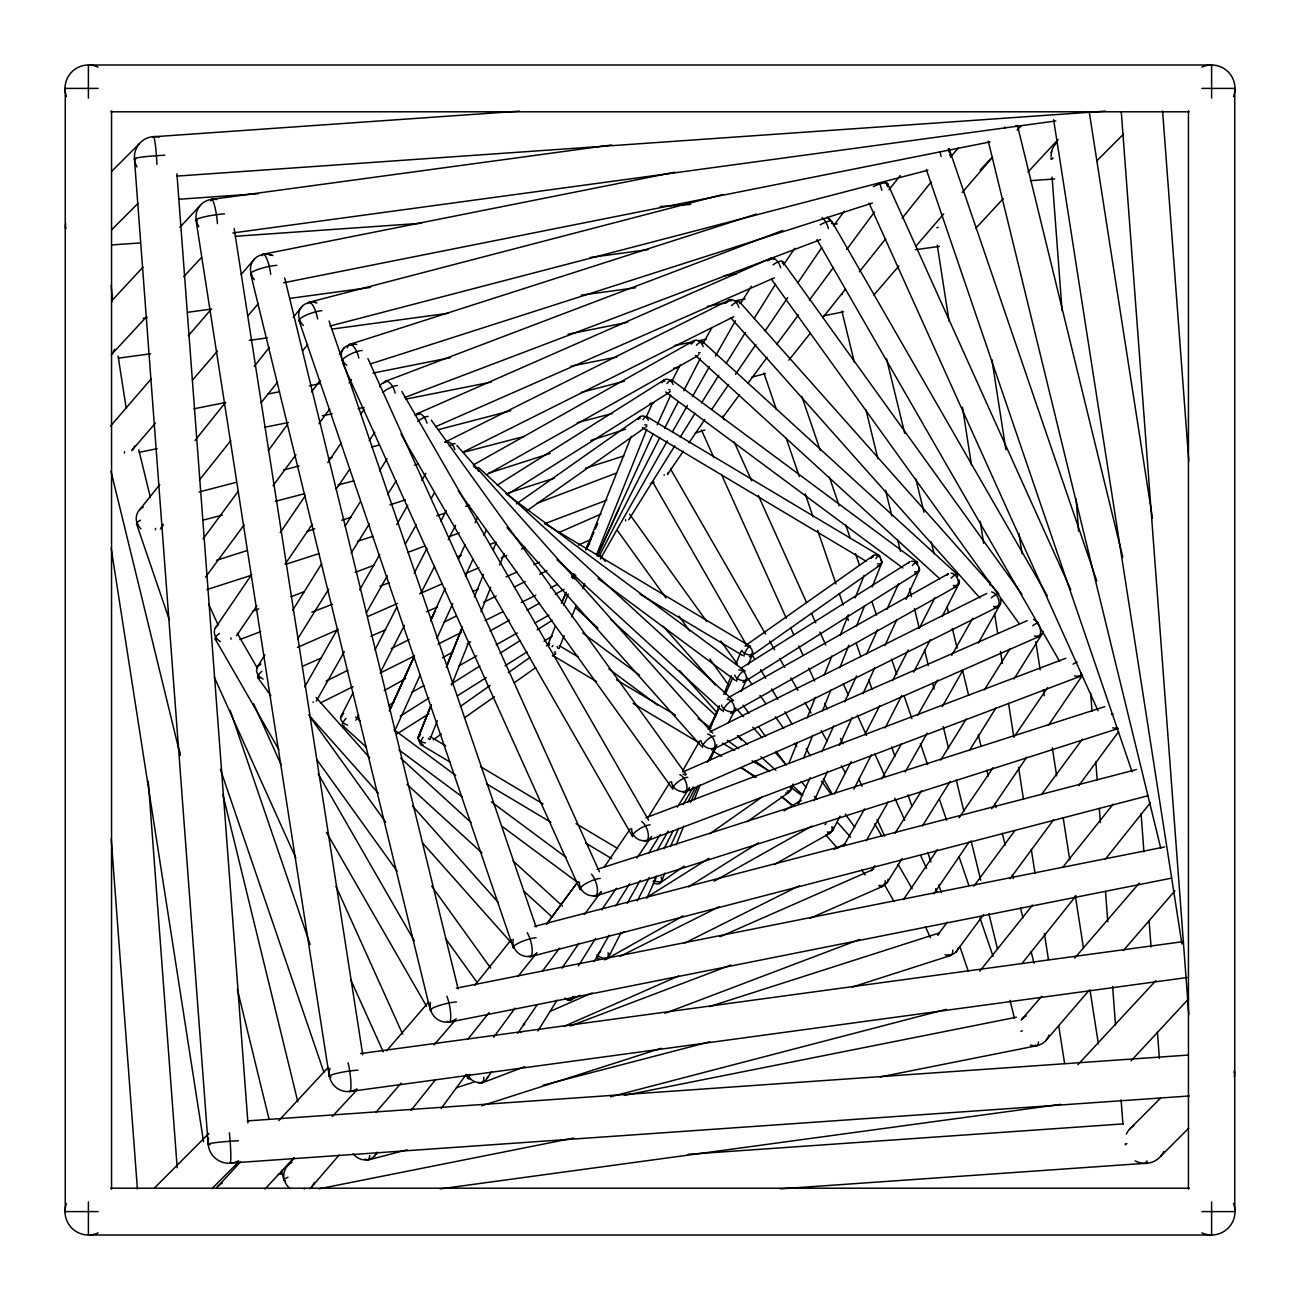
<?xml version="1.0" encoding="UTF-8"?>
<svg xmlns="http://www.w3.org/2000/svg" width="1300" height="1300" viewBox="0 0 1300 1300"><rect width="100%" height="100%" fill="white"/><g stroke="black" fill="none" stroke-linecap="round" stroke-linejoin="round"><path stroke-width="1.5" d="M1050.953 156.861L1051.684 150.881M949.634 155.301L949.943 154.164M431.177 705.104L418.551 736.71L431.291 704.86M446.794 666.071L462.394 627.023M474.402 596.96L483.421 574.372M493.204 549.9L496.21 542.376M446.257 667.404L461.988 628.062L446.843 665.795M429.829 739.602L437.352 720.785M451.636 685.019L468.926 641.729M547.95 644.654L555.457 625.885M563.729 605.247L568.23 594.003M574.242 578.988L575.738 575.234M586.267 548.957L631.329 436.378M558.935 648.716L564.184 635.586M571.707 616.834L576.209 605.572M582.969 588.673L584.464 584.935M596.489 554.905L646.815 429.195M711.019 726.326L719.29 705.689M723.791 694.428L731.299 675.675M735.816 664.414L741.065 651.284M661.911 880.506L664.918 872.999M676.179 844.854L683.702 826.101M694.216 799.825L700.212 784.81M709.979 760.419L715.244 747.289M748.296 664.722L752.798 653.461M789.035 763.035L797.306 742.398M807.072 718.006L815.327 697.369M824.346 674.846L831.854 656.077M840.125 635.44L848.38 614.803M855.14 597.919L864.159 575.396M791.001 789.62L793.26 783.997M803.774 757.721L812.793 735.215M822.559 710.808L830.814 690.17M839.833 667.664L848.851 645.141M856.359 626.372L864.614 605.735M872.138 586.966L881.888 562.575M418.113 737.425L430.966 705.38M480.951 611.731L490.701 587.405M499.704 564.964L504.205 553.735M414.391 655.964L389.366 710.905L413.806 657.508M431.08 619.336L445.218 588.331M458.51 559.179L465.156 544.619M475.118 522.762L477.62 517.286M394.55 731.25L420.29 674.781M436.914 638.365L452.774 603.574M465.4 575.884L472.973 559.276M483.925 535.275L486.46 529.734M561.844 602.192L566.02 593.028M572.683 578.386L574.356 574.714M586.04 549.087L593.548 532.594M595.221 528.938L597.724 523.445M646.766 415.854L652.584 403.114M582.952 587.486L584.626 583.798M597.188 556.173L653.039 433.94M657.247 424.71L670.719 395.168M709.345 729.267L719.469 707.086M725.367 694.151L732.94 677.528M646.717 898.446L656.825 876.265M670.312 846.706L678.73 828.23M690.544 802.36L698.116 785.72M709.914 759.85L715.812 746.915M741.097 691.47L746.996 678.535M798.395 803.497L810.192 777.628M821.99 751.758L833.788 725.887M844.74 701.854L856.538 675.984M866.661 653.803L877.614 629.785M886.876 609.456L898.69 583.586M814.125 800.816L827.613 771.241M839.41 745.371L852.053 717.649M863.021 693.631L874.819 667.761M884.926 645.58L896.724 619.71M906.002 599.381L919.474 569.822M389.707 710.109L413.936 657.166M561.356 603.216L566.361 592.264M572.829 578.207L574.714 573.999M586.284 548.795L593.84 532.236M597.561 555.523L619.352 507.78M341.201 715.991L353.064 692.803M374.936 650L396.825 607.197M414.196 573.251L427.017 548.194M440.749 521.349L446.241 510.608M420.907 593.158L434.574 566.41M448.256 539.646L455.552 525.379M355.891 720.184L358.637 714.821M380.624 671.872L404.43 625.349M571.545 577.298L573.381 573.69M586.267 548.503L590.866 539.5M671.872 381.144L680.16 364.942M599.121 556.27L659.88 437.499M664.479 428.496L678.275 401.505M683.8 390.715L700.375 358.312M708.24 729.332L719.29 707.736M608.79 956.654L620.766 933.254M637.325 900.867L649.301 877.467M664.024 848.673L673.238 830.684M687.96 801.889L695.321 787.491M709.134 760.5L716.495 746.102M728.455 722.702L734.906 710.109M834.568 793.975L851.126 761.589M864.939 734.597L879.661 705.803M892.548 680.599L908.196 650.016M919.246 628.42L934.895 597.821M832.682 830.554L840.06 816.156M853.856 789.165L871.341 754.959M885.154 727.967L901.729 695.581M913.689 672.181L930.264 639.795M942.224 616.395L958.799 584.009M304.72 686.887L337.74 628.664M359.743 589.842L379.746 554.564M396.76 524.566L407.761 505.164M421.769 480.448L425.782 473.395M316.306 701.09L344.321 651.674M366.324 612.869L387.335 575.803M405.356 544.05L416.358 524.648M431.356 498.176L434.363 492.879M585.764 550.111L589.778 543.059M702.829 343.671L711.831 327.795M600.356 559.016L667.404 440.798M672.392 431.974L687.408 405.502M692.413 396.679L709.41 366.681M715.423 356.102L735.426 320.808M682.63 770.981L699.644 740.984M594.165 961.626L609.18 935.155M627.185 903.386L640.185 880.458M657.199 850.46L668.2 831.041M683.215 804.586L693.225 786.939M707.233 762.239L716.235 746.363M843.619 845.943L864.63 808.892M881.644 778.895L901.648 743.6M917.654 715.374L937.674 680.079M951.681 655.379L972.693 618.329M866.222 840.726L888.225 801.905M905.239 771.908L927.258 733.086M942.256 706.615L963.267 669.565M978.283 643.094L1000.285 604.289M257.368 666.933L264.875 654.891M292.727 610.188L321.669 563.745M345.248 525.915L360.246 501.832M379.535 470.876L387.043 458.835M297.57 639.08L328.656 589.192M351.162 553.085L369.379 523.851M387.595 494.601L396.159 480.854M740.675 303.452L751.384 286.244M628.696 519.805L674.781 445.851M680.144 437.255L695.142 413.173M701.577 402.854L718.721 375.342M726.212 363.301L745.501 332.345M754.081 318.581L775.515 284.18M647.839 817.863L670.231 781.901M537.875 1030.981L557.082 1000.155M578.419 965.9L595.481 938.486M615.745 905.986L629.541 883.837M648.651 853.174L660.335 834.438M677.316 807.186L689 788.45M871.682 870.773L874.867 865.654M895.034 833.284L921.586 790.709M940.696 760.045L966.258 718.997M984.392 689.878L1010.002 648.781M887.25 882.44L902.184 858.471M922.447 825.923L950.186 781.398M969.361 750.604L995.914 708.012M1013.967 679.055L1042.632 633.067M305.207 495.869L280.215 532.626M327.811 462.621L341.364 442.666M360.571 414.408L363.967 409.419M215.264 628.046L251.729 574.47M236.519 635.733L256.864 605.8M285.106 564.233L312.211 524.322M336.115 489.223L349.781 469.137M369.151 440.668L374.855 432.299M783.429 264.989L794.771 248.3M667.42 474.532L683.312 451.181M688.984 442.845L704.86 419.477M711.669 409.467L728.683 384.442M735.491 374.433L755.918 344.402M765.001 331.061L787.686 297.684M797.908 282.669L821.73 247.634M604.207 867.165L630.305 828.799M487.061 1078.382L491.611 1071.72M517.709 1033.337L536.997 1004.981M561.957 968.273L578.971 943.248M601.673 909.886L616.411 888.193M636.837 858.163L650.455 838.142M903.484 899.519L937.528 849.469M959.075 817.765L993.119 767.715M1014.682 736.011L1047.572 687.635M933.839 893.847L969.004 842.124M991.705 808.762L1026.87 757.039M1048.434 725.335L1082.477 675.285M203.109 538.85L238.079 491.497M268.223 450.677L287.511 424.548M311.626 391.885L320.076 380.461M339.365 354.331L344.191 347.799M205.53 577.168L244.107 524.924M273.049 485.729L295.961 454.707M318.874 423.67L329.729 408.98M349.017 382.85L351.439 379.584M833.446 225.908L844.301 211.201M722.524 417.723L739.391 394.859M747.841 383.419L767.13 357.305M776.783 344.24L798.492 314.844M809.347 300.154L833.462 267.491M846.722 249.519L874.461 211.965M546.634 924.154L577.558 882.212M546.845 923.877L578.061 881.546M441.139 1108.494L466.196 1074.499M493.626 1037.27L515.092 1008.134M947.359 922.041L937.706 935.106A12.464 11.001 36.4 0 1 938.925 934.099M973.895 886.129L1014.894 830.602M1041.414 794.674L1082.413 739.164M955.809 952.201L983.548 914.648M1010.068 878.719L1053.487 819.926M1078.805 785.639L1118.601 731.754M542.36 971.246L559.406 948.22M584.334 914.517L601.055 891.93M225.257 402.724L195.016 440.521M254.215 366.421L269.311 347.474M293.231 317.476L302.039 306.426M160.339 528.986L162.857 525.834M199.371 480.058L230.831 440.586M888.956 189.751L900.283 175.549M788.791 360.23L810.192 333.385M822.786 317.606L845.439 289.185M859.284 271.83L885.739 238.745M474.679 985.481L511.209 939.77M374.546 1156.025L377.065 1152.872M411.06 1110.314L434.996 1080.349M467.74 1039.366L489.141 1012.57M518.099 976.3L535.73 954.233M979.729 971.214L1032.606 905.011M1062.831 867.181L1113.206 804.115M1021.881 963.625L1076.043 895.83M1105 859.576L1150.337 802.815M139.588 509.795L159.754 484.608M261.056 402.773L277.436 382.298M302.64 350.821L307.678 344.516M902.119 218.286L931.092 182.065M110.565 426.043L151.45 378.592M188.37 335.725L210.795 309.709M241.134 274.511L254.312 259.204M155.464 423.052L131.722 450.613A16.039 15.34 40.7 0 0 134.582 445.965M192.4 380.201L217.457 351.114M247.796 315.916L258.342 303.664M950.381 157.186L958.279 148.005M873.892 295.035L898.901 265.964M916.029 246.057L943.702 213.931M287.625 1165.678L294.223 1158.024M386.539 1050.888L428.74 1001.91M311.431 1187.193L339.121 1155.05M376.058 1112.199L401.115 1083.111M434.086 1044.842L455.179 1020.354M1139.304 883.057L1074.71 958.051M1045.688 1040.796L1089.14 990.307M962.195 192.498L992.566 157.284M1021.881 1019.298L1041.69 996.32M1123.395 950.511L1174.908 890.809M111.459 301.113L143.049 267.069M179.888 227.321L200.362 205.254M111.231 354.819L146.705 316.566M183.657 276.738L201.516 257.481M980.184 170.056L991.136 158.243M1017.153 130.195L1021.264 125.775M975.943 228.101L1003.324 198.591M1027.975 172.023L1058.102 139.539M217.262 1187.03L240.533 1161.94M278.866 1120.6L328.169 1067.462M265.054 1188.996L293.8 1157.991M332.134 1116.668L356.785 1090.099M1077.862 1064.733L1155.911 980.606M1131.13 1060.8L1188.639 998.806M137.93 203.466L111.394 230.019M1096.68 160.989L1123.411 134.209M154.082 1188.346L208.943 1133.372M211.916 1188.671L238.648 1161.891M1129.456 1129.31L1160.396 1098.289M1160.559 1156.415L1188.688 1128.221M111.556 171.486L139.441 143.585M516.506 503.864L640.608 416.488M527.345 510.477L644.881 427.733M460.346 706.436L490.149 685.474M508.349 672.653L529.864 657.508M546.423 645.856L549.721 643.516M433.176 739.83L441.448 734.012M464.62 717.697L494.423 696.719M514.28 682.744L535.795 667.599M552.337 655.947L555.653 653.608A5.866 4.843 54.9 0 1 555.019 653.884M746.005 645.222L873.438 555.506M750.279 656.484L879.369 565.597M709.735 833.82L762.694 796.526M659.392 883.513L684.206 866.044M747.11 821.762L788.483 792.626M497.104 485.241L664.462 379.746M507.406 494.455L669.646 392.194M400.221 716.17L429.032 698.003M451.084 684.125L479.846 665.99M500.094 653.217L520.325 640.461M537.192 629.834L552.37 620.262M396.89 733.964L428.935 713.765M457.6 695.679L486.33 677.576M504.985 665.827L527.02 651.934M543.969 641.258L552.451 635.911M740.789 668.346L909.854 561.779M744.266 681.866L916.744 573.154M647.433 897.049L708.923 858.292M784.046 810.924L801.125 800.166A6.646 5.119 57.8 0 0 799.809 801.434M688.48 886.892L758.501 842.758M473.33 464.929L693.696 340.811M486.476 474.809L698.035 355.648M384.248 690.609L405.405 678.697M442.423 657.849L453.001 651.885M467.106 643.955L470.632 641.956M490.019 631.036L509.421 620.116M527.053 610.188L539.386 603.233M555.246 594.295L564.07 589.339M388.586 705.461L393.868 702.471M411.499 692.543L423.849 685.604M459.095 665.73L476.726 655.801M496.129 644.881L517.27 632.97M534.901 623.041L549.006 615.095M728.081 697.808L948.431 573.69M732.404 712.66L956.296 586.544M619.466 934.489L624.731 931.531M714.106 881.173L811.866 826.134M606.304 959.189L683.101 915.947M774.101 864.679L830.196 833.089M444.698 442.325L728.747 300.251M462.507 452.384L733.899 316.648M326.137 681.102L347.864 670.247M391.284 648.538L409.37 639.486M443.755 622.294L456.414 615.956M483.551 602.371L496.21 596.05M514.312 586.999L525.168 581.571M539.646 574.324L546.878 570.7M320.434 702.942L352.999 686.644M380.152 673.075L414.521 655.883M438.035 644.117L461.565 632.352M485.079 620.587L503.181 611.536M521.267 602.485L535.746 595.254M550.225 588.006L557.456 584.399M709.979 731.9L986.798 593.45M713.326 749.206L997.376 607.133M620.1 956.329L719.095 906.783M833.966 849.371L844.74 843.992M571.253 999.749L580.222 995.264M684.32 943.231L799.484 885.625M417.674 413.498L771.306 258.115M435.581 426.709L774.394 277.826M297.456 647.416L338.195 629.525M367.819 616.509L397.442 603.492M419.656 593.726L441.87 583.96M465.952 573.398L478.904 567.694M501.118 557.928L506.675 555.49M521.495 548.99L525.2 547.349M558.512 532.707L601.104 514.004M302.412 666.331L320.921 658.19M370.906 636.22L385.726 629.72M426.465 611.829L437.564 606.938M472.745 591.484L478.302 589.046M506.074 576.842L517.173 571.951M533.845 564.639L539.403 562.201M578.273 545.106L591.24 539.419M682.841 771.972L1027.211 620.653M684.092 792.512L1037.709 637.114M549.673 1011.595L592.264 992.891M720.005 936.748L873.681 869.229M563.875 1026.431L678.665 975.991M810.128 918.239L882.326 886.502M385.564 381.29L782.779 230.425M404.349 397.67L820.479 239.623M449.735 536.526L459.209 532.919M536.819 503.376L616.33 473.102M239.834 639.567L260.666 631.637M311.773 612.186L332.605 604.256M379.925 586.251L389.399 582.644M645.938 817.749L1065.837 658.255M645.808 841.311L1078.951 676.78M730.941 965.039L570.229 1026.009M481.276 1083.225L524.826 1066.65M664.918 1013.318L859.625 939.477M253.175 611.033L258.846 608.887M290.973 596.716L304.2 591.695M355.225 572.358L374.124 565.191M408.135 552.305L425.149 545.854M457.535 556.725L461.305 555.295M489.661 544.554L495.332 542.409M544.456 523.786L606.824 500.142M650.293 483.665L654.079 482.235M349.359 344.5L756.47 214.078M370.646 363.854L872.43 203.044M216.45 560.365L247.293 550.485M307.06 531.359L314.779 528.889M341.77 520.244L351.406 517.156M389.967 504.823L405.389 499.882M488.394 473.281L550.209 453.44M590.785 440.424L625.56 429.276M206.895 589.599L251.322 575.331M286.098 564.184L318.939 553.637M357.581 541.239L373.035 536.283M436.784 515.824L444.519 513.337M465.741 506.545L469.593 505.31M508.154 492.976L554.434 478.156M585.276 468.293L623.837 455.942M695.175 433.111L704.811 430.024M597.122 869.359L1104.707 706.68M595.238 896.155L1118.26 728.536M456.527 1087.678L473.899 1082.104M709.345 1006.639L939.023 933.042M481.65 1105.796L661.148 1048.288M852.215 987.041L950.641 955.5M308.588 302.429L722.67 194.545M329.94 326.056L927.875 170.235M199.079 492.001L236.324 482.3M283.368 470.031L299.065 465.952M328.461 458.282L332.377 457.259M371.589 447.054L379.438 445.006M438.246 429.683L510.786 410.784M581.36 392.389L624.488 381.144M673.497 368.371L679.38 366.844M202.8 520.211L222.398 515.109M275.34 501.312L304.736 493.642M338.065 484.965L353.746 480.87M414.521 465.043L418.454 464.019M463.531 452.27L524.306 436.426M577.249 422.646L612.528 413.449M649.773 403.731L653.705 402.724M751.725 377.179L765.44 373.604M534.576 926.396L1136.428 769.567M530.433 956.654L1147.965 795.746M543.026 1085.24L709.849 1041.771M367.981 1160.023L407.127 1149.818M610.594 1096.778L946.221 1009.336M262.746 254.361L674.651 172.25M283.627 282.766L990.015 141.928M193.96 408.785L225.794 402.447M267.589 394.111L279.516 391.739M309.368 385.775L319.312 383.793M373.051 373.084L450.645 357.614M568.051 334.214L627.738 322.303M707.346 306.442L725.254 302.868M735.199 300.885L745.144 298.902M139.214 452.27L157.138 448.695M264.582 427.277L288.454 422.516M322.286 415.773L332.231 413.79M358.101 408.623L364.081 407.436M405.86 399.1L491.433 382.054M571.025 366.178L616.785 357.045M674.489 345.54L694.395 341.575M698.376 340.779L706.322 339.202M823.729 315.786L843.635 311.821M456.365 988.179L1164.751 846.934M449.394 1022.125L1171.706 878.117M624.374 1095.396L1016.373 1017.234M318.923 1188.85L573.625 1138.069M880.051 1076.969L1037.254 1045.639M211.217 199.452L611.617 144.966M232.863 232.96L1055.795 120.965M143.13 318.354L147.144 317.801M187.395 312.325L211.543 309.043M289.998 298.366L370.484 287.414M589.81 257.562L648.148 249.616M833.267 224.429L837.281 223.876M118.479 358.15L150.67 353.779M249.275 340.356L267.377 337.886M331.76 329.127L448.468 313.235M581.262 295.165L635.586 287.771M724.116 275.73L736.19 274.089M915.265 249.714L939.413 246.415M360.588 1053.585L1183.536 941.574M350.041 1091.464L1187.062 977.535M278.346 1174.388L282.36 1173.835M1060.654 1104.382L440.229 1188.882M153.351 136.776L519.529 111.15M176.865 176.101L1105.422 111.15M179.514 199.209L258.424 193.684M111.995 244.904L140.303 242.921M235.398 236.275L421.509 223.243M660.221 206.554L690.576 204.425M1030.445 180.651L1054.722 178.961M247.309 1120.909L1188.005 1055.096M230.344 1163.061L1189.256 1095.981M688.188 1154.319L1123.135 1123.899M780.471 1188.85L1146.649 1163.224M65 88.4L98.118 88.4M1201.882 88.4L1235 88.4M110.744 111.8L1189.256 111.8M110.744 1188.2L1189.256 1188.2M65 1211.6L98.118 1211.6M1201.882 1211.6L1235 1211.6M352.495 343.947L356.801 344.435M312.877 301.909L316.111 302.64M267.394 254.166L272.951 255.499M313.706 301.974L316.956 302.851M268.174 254.036L271.781 255.271M682.971 774.15L685.441 775.076M646.587 416.488L879.417 555.523M642.314 427.602L866.45 561.421M545.285 523.981L750.311 646.409M640.055 594.214L742.56 655.428M559.163 645.613L578.289 657.02M616.509 679.851L675.577 715.114M722.491 743.129L734.663 750.392M752.034 760.776L769.405 771.144M553.166 655.671L596.602 681.606M633.084 703.398L699.108 742.82M713.017 751.124L721.695 756.308M740.821 767.715L756.454 777.059M430.073 736.499L445.705 745.826M480.464 766.577L543.01 803.936M576.03 823.648L617.727 848.542M420.582 744.477L450.125 762.125M486.622 783.916L550.908 822.299M585.65 843.05L611.715 858.601M827.45 217.555L830.082 219.57M671.856 380.088L917.264 562.12M665.567 391.966L902.834 567.986M505.846 493.594L744.77 670.849M598.016 578.533L735.247 680.322M582.644 632.938L639.519 675.139M698.019 718.543L711.035 728.179M727.285 740.236L738.66 748.67M754.91 760.727L769.535 771.582M790.66 787.247L802.035 795.697M608.855 668.931L657.605 705.104M742.105 767.796L755.105 777.433M781.121 796.721L794.121 806.374M393.916 729.609L455.666 775.418M491.416 801.938L566.183 857.399M399.002 749.938L462.378 796.949M501.378 825.874L577.753 882.538M702.715 341.673L957.45 574.551M695.533 355.534L939.786 578.825M557.066 559.731L721.89 710.418M611.081 619.726L715.959 715.617M738.449 736.158L747.435 744.38M760.923 756.714L775.905 770.413M792.383 785.476L802.88 795.064M575.429 607.555L597.903 628.111M782.21 796.608L792.707 806.195M355.713 717.064L360.214 721.175M400.676 758.16L471.104 822.543M513.061 860.892L562.51 906.1M342.55 725.449L366.519 747.37M406.981 784.355L481.91 852.849M523.867 891.199L552.337 917.231M830.115 219.472L826.719 217.311L831.967 221.634L1047.361 595.936M739.521 301.86L998.042 592.654M730.762 317.736L979.908 597.984M600.129 555.425L605.491 561.454M663.081 626.242L715.325 685.003M736.759 709.101L743.454 716.641M752.83 727.188L762.206 737.734M775.596 752.798L786.321 764.855M801.044 781.43L806.406 787.459M814.45 796.494L817.131 799.5M837.216 822.104L850.606 837.167M679.77 670.751L717.275 712.936M737.376 735.54L741.39 740.058M825.776 834.974L837.834 848.526M456.804 445.445L712.644 733.216M506.984 527.605L701.204 746.086M316.079 697.499L369.655 757.77M412.523 805.984L498.241 902.411M308.652 714.886L378.3 793.227M422.516 842.952L510.916 942.386M782.567 261.495L1022.028 594.392M771.566 279.402L1019.33 623.854M629.558 514.166L706.615 621.303M720.834 641.079L737.425 664.137M748.101 678.974L751.66 683.914M759.964 695.451L765.879 703.69M775.369 716.885L783.673 728.423M794.332 743.242L796.705 746.541M821.6 781.154L831.09 794.332M845.309 814.109L854.799 827.304M617.37 530.449L665.974 598.016M679.006 616.135L689.683 630.971M709.832 658.986L728.796 685.36M743.031 705.136L748.962 713.375M758.436 726.554L765.554 736.45M776.23 751.27L785.704 764.465M861.575 869.928L865.134 874.884M431.308 420.176L686.189 774.508M458.25 490.831L672.815 789.116A9.701 2.86 -35.7 0 1 677.901 781.966A9.701 2.86 -35.7 0 1 687.765 777.367M310.131 717.113L385.661 822.12M431.681 886.096L490.685 968.126M257.806 677.592L270.79 695.63M316.81 759.622L397.069 871.179M445.445 938.438L477.311 982.735M816.952 239.639L1059.646 661.391M670.475 468.829L765.538 634.01M769.584 641.03L774.637 649.821M779.691 658.613L784.745 667.404M790.806 677.934L797.891 690.235M804.976 702.536L811.038 713.082M821.145 730.665L827.222 741.211M841.376 765.814L845.423 772.834M874.737 823.794L881.822 836.095M898.008 864.224L912.161 888.81M652.438 481.552L746.476 644.979M751.53 653.77L754.569 659.035M760.63 669.581L765.684 678.372M771.745 688.903L777.822 699.449M784.891 711.75L791.976 724.051M806.13 748.654L810.176 755.69M823.322 778.538L832.423 794.349M884 883.967L894.108 901.55M401.846 391.43L648.586 820.202M400.985 434.021L632.548 836.452M237.331 633.344L257.546 668.492M318.224 773.923L414.294 940.875M215.231 639.031L278.931 749.742M326.463 832.341L426.579 1006.314M466.017 1074.856L468.032 1078.366M887.624 183.609L1070.794 589.712M869.05 203.093L1098.013 710.726M722.508 416.114L724.181 419.802M734.159 441.951L751.644 480.724M758.306 495.495L806.601 602.55M811.59 613.633L815.766 622.863M819.926 632.092L825.744 645.011M843.229 683.784L848.234 694.85M857.383 715.163L866.548 735.475M874.867 753.935L884.861 776.084M894.855 798.233L904.849 820.381M920.66 855.465L926.494 868.384M935.642 888.68L937.316 892.385M701.431 430.056L713.928 457.746M721.419 474.37L786.354 618.345M790.53 627.575L793.861 634.969M798.85 646.035L803.01 655.265M808.844 668.2L814.661 681.119M824.655 703.267L827.158 708.809M840.483 738.335L842.969 743.876M858.796 778.944L862.127 786.337M877.11 819.569L884.601 836.176M925.405 926.624L930.394 937.706M367.933 358.605L599.398 871.78M342.713 363.317L579.995 889.428M208.65 604.045L217.799 624.341M253.614 703.722L281.076 764.644M336.034 886.47L402.642 1034.15M214.224 677.056L295.815 857.967M350.756 979.794L383.224 1051.797M949.211 148.996L1096.81 581.051M926.364 169.618L1132.072 771.794M801.84 396.467L820.17 450.157M829.351 477.003L839.166 505.765M845.715 524.94L850.314 538.363M855.546 553.702L859.479 565.207M871.926 601.64L876.509 615.062M891.572 659.165L896.821 674.505M904.02 695.614L911.885 718.624M920.4 743.551L927.599 764.644M939.396 799.159L946.595 820.251M959.042 856.684L968.874 885.446M980.005 918.044L993.102 956.394M763.929 373.019L776.376 409.451M786.207 438.214L799.305 476.564M805.204 493.821L813.053 516.831M817.635 530.254L835.981 583.944M839.264 593.531L843.196 605.036M847.112 616.541L848.429 620.376M856.294 643.386L860.876 656.809M868.741 679.819L872.008 689.406M891.67 746.931L894.936 756.519M908.034 794.869L911.966 806.374M927.696 852.394L930.962 861.981M938.827 884.991L941.444 892.661M959.79 946.367L968.305 971.295M329.079 321.035L536.071 926.981M299.033 320.596L513.24 947.635M230.165 710.401L310.082 944.352M136.581 523.965L169.341 619.84M220.431 769.405L323.928 1072.37M1017.494 125.661L1122.729 556.985M988.26 141.148L1160.737 848.185M886.486 358.589L904.735 433.436M915.785 478.725L923.959 512.216M931.174 541.759L934.05 553.572M947.017 606.742L948.464 612.658M952.315 628.404L957.109 648.099M962.406 669.76L968.646 695.37M978.25 734.76L981.142 746.574M986.895 770.217L988.341 776.116M995.069 803.692L996.028 807.625M1002.284 833.235L1005.16 845.049M1012.375 874.591L1013.334 878.54M1020.533 908.083L1022.938 917.93M1031.111 951.405L1033.987 963.219M841.864 311.041L854.36 362.261M865.881 409.516L877.906 458.754M885.592 490.279L891.833 515.872M897.601 539.5L900.477 551.33M909.61 588.738L911.528 596.619M914.42 608.433L919.214 628.128M924.511 649.805L928.346 665.551M932.669 683.28L934.115 689.195M943.248 726.602L948.529 748.28M956.215 779.789L963.901 811.298M971.116 840.84L980.72 880.23M988.894 913.705L997.539 949.163M1010.035 1000.366L1014.358 1018.095M284.684 277.973L458.136 988.959M250.64 273.764L430.332 1010.344M138.775 449.832L150.312 497.104M222.852 794.495L297.814 1101.734M110.971 471.234L180.164 754.829M237.331 989.202L269.051 1119.186M281.531 1170.39L283.936 1180.237M1089.27 112.125L1152.483 518.278M1053.634 119.73L1181.928 944.028M991.884 359.629L1005.891 449.67M1018.972 533.699L1022.092 553.702M1035.791 641.745L1040.146 669.744M1043.266 689.747L1044.193 695.76M1052.301 747.776L1056.656 775.791M1063.189 817.798L1069.737 859.82M1075.344 895.83L1083.436 947.846M1089.969 989.869L1098.386 1043.884M937.251 245.196L949.081 321.214M962.471 407.241L971.506 465.27M980.216 521.284L983.645 543.303M989.56 581.311L990.178 585.309M994.549 613.324L997.653 633.327M1000.464 651.332L1002.333 663.341M1008.556 703.349L1013.854 737.36M1018.517 767.374L1023.506 799.386M1031.29 849.404L1035.028 873.421M1044.371 933.432L1048.418 959.449M1058.688 1025.472L1064.602 1063.481M234.146 228.507L362.749 1054.804M196.007 220.106L329.29 1076.416M118.072 356.021L126.197 408.151M179.562 751.075L180.196 755.089M111.15 548.113L203.548 1141.709M1162.59 110.971L1188.785 461.077M1121.299 112.028L1188.801 1014.601M1141.059 813.475L1143.935 851.923M1149.086 920.741L1151.053 947.05M1157.406 1032.038L1159.372 1058.346M1052.074 177.06L1062.068 310.635M1076.14 498.826L1078.561 531.212M1090.684 693.111L1092.033 711.327M1095.819 761.914L1097.184 780.13M1099.312 808.454L1100.369 822.624M1105.504 891.426L1107.779 921.781M1112.621 986.554L1115.497 1025.001M1121.104 1099.881L1122.924 1124.159M176.93 173.81L247.926 1122.94M134.42 158.681L208.146 1144.227M111.199 285.399L112.401 301.584M148.281 781.202L177.19 1167.741M111.215 838.923L137.41 1189.029M1234.756 88.4L1234.756 1211.6M1211.6 98.118L1211.6 65L88.4 65L88.4 98.118M1211.6 1201.882L1211.6 1235L88.4 1235L88.4 1201.882M1188.444 110.744L1188.444 1189.256M111.556 110.744L111.556 1189.256M65.244 88.4L65.244 1211.6M1233.521 1203.426A23.4 23.4 0 0 1 1201.882 1232.888M1201.882 67.112A23.4 23.4 0 0 1 1233.521 96.574M98.118 1232.888A23.4 23.4 0 0 1 66.479 1203.426M66.479 96.574A23.4 23.4 0 0 1 98.118 67.112M1125.767 1144.764A20.637 1.333 -4.3 0 1 1125.296 1144.715M1125.247 1143.967A20.637 1.333 -4.3 0 1 1126.905 1143.578M1052.041 159.218A20.637 1.333 -4.3 0 1 1050.936 159.023M1051.164 158.535A20.637 1.333 -4.3 0 1 1053.179 158.031M1234.285 1072.061A20.637 1.333 -4.3 0 1 1234.301 1072.435M210.047 1144.634A20.637 1.333 -4.3 0 1 214.614 1142.765A20.637 1.333 -4.3 0 1 238.485 1140.783M135.752 159.055A20.637 1.333 -4.3 0 1 141.44 157.154A20.637 1.333 -4.3 0 1 164.759 155.236M65.715 227.939A20.637 1.333 -4.3 0 1 65.699 227.565M1051.18 152.831A20.637 20.54 44.9 0 1 1056.737 142.691M153.189 137.394A20.637 1.544 86 0 1 155.139 143.114A20.637 1.544 86 0 1 156.926 164.336M65.699 229.06A20.637 20.54 44.9 0 1 65.699 223.194M136.923 166.92A20.637 20.54 44.9 0 1 159.364 137.053M1147.006 1160.916A20.637 1.544 86 0 1 1145.82 1162.135M1234.301 1070.94A20.637 20.54 44.9 0 1 1234.301 1076.806M1163.727 1151.491A20.637 20.54 44.9 0 1 1135.144 1160.868M1126.288 1134.217A20.637 20.54 44.9 0 1 1133.876 1125.491M229.385 1132.82A20.637 1.544 86 0 1 230.815 1155.602A20.637 1.544 86 0 1 229.661 1162.444M238.582 1160.803A20.637 20.54 44.9 0 1 208.601 1138.215M936.796 227.776A18.2 2.242 -8.8 0 1 938.129 227.305M331.061 1077.082A18.2 2.242 -8.8 0 1 335.725 1073.654A18.2 2.242 -8.8 0 1 357.76 1070.176M197.275 220.707A18.2 2.242 -8.8 0 1 202.946 217.214A18.2 2.242 -8.8 0 1 224.494 213.866M210.649 200.899A18.2 2.779 82.2 0 1 214.143 204.116A18.2 2.779 82.2 0 1 217.457 223.6M114.497 349.391A18.2 17.843 42.9 0 1 112.044 353.844M198.819 226.736A18.2 17.843 42.9 0 1 216.564 199.534M348.075 1062.815A18.2 2.779 82.2 0 1 350.919 1083.355A18.2 2.779 82.2 0 1 349.017 1091.236M216.45 1188.005A18.2 17.843 42.9 0 1 222.235 1183.114M357.012 1088.945A18.2 17.843 42.9 0 1 329.973 1068.21M1020.906 1031.469A16.039 2.795 -13.7 0 1 1022.288 1030.819M841.88 294.548A16.039 2.795 -13.7 0 1 842.595 294.223M431.145 1010.945A16.039 2.795 -13.7 0 1 437.401 1006.151A16.039 2.795 -13.7 0 1 456.462 1001.926M251.842 274.463A16.039 2.795 -13.7 0 1 257.238 269.734A16.039 2.795 -13.7 0 1 276.77 265.346M285.155 1180.953A16.039 2.795 -13.7 0 1 288.031 1177.199M124.556 451.75A16.039 3.737 78.7 0 1 124.378 453.099M1016.178 125.369A16.039 15.34 40.7 0 1 1016.064 126.457M261.934 255.629A16.039 3.737 78.7 0 1 266.484 258.05A16.039 3.737 78.7 0 1 270.709 274.398M1004.835 126.912A16.039 3.737 78.7 0 1 1004.965 128.001M254.312 279.679A16.039 15.34 40.7 0 1 266.224 254.329M1038.521 1041.95A16.039 3.737 78.7 0 1 1035.547 1045.151M304.265 1188.346A16.039 3.737 78.7 0 1 304.184 1189.045M1048.889 1035.109A16.039 15.34 40.7 0 1 1030.429 1045.168M1021.166 1020.126A16.039 15.34 40.7 0 1 1026.236 1015.999M446.859 996.222A16.039 3.737 78.7 0 1 450.743 1015.528A16.039 3.737 78.7 0 1 447.363 1021.296M314.275 1182.545A16.039 15.34 40.7 0 1 309.839 1188.704M290.079 1188.541A16.039 15.34 40.7 0 1 291.98 1162.395M456.235 1018.794A16.039 15.34 40.7 0 1 430.527 1002.544M949.114 148.801A14.137 3.087 -18.9 0 1 948.415 150.621M513.744 948.155A14.137 3.087 -18.9 0 1 519.74 942.5A14.137 3.087 -18.9 0 1 536.087 937.69M299.553 321.116A14.137 3.087 -18.9 0 1 305.533 315.461A14.137 3.087 -18.9 0 1 321.88 310.668M138.206 524.761A14.137 3.087 -18.9 0 1 140.449 520.179M155.529 528.385A14.137 4.469 75.4 0 1 155.399 529.766M948.318 148.931A14.137 13.065 38.6 0 1 949.423 152.701M307.596 303.534A14.137 4.469 75.4 0 1 312.812 305.338A14.137 4.469 75.4 0 1 317.59 318.939M939.932 151.629A14.137 4.469 75.4 0 1 941.005 156.487M140.969 528.872A14.137 13.065 38.6 0 1 143.39 507.081M163.15 524.176A14.137 13.065 38.6 0 1 160.956 528.288M303.42 325.504A14.137 13.065 38.6 0 1 299.39 310.781A14.137 13.065 38.6 0 1 311.431 302.526M369.736 1155.424A14.137 4.469 75.4 0 1 365.17 1158.918M527.215 932.685A14.137 4.469 75.4 0 1 532.188 949.65A14.137 4.469 75.4 0 1 528.401 956.231M377.033 1152.109A14.137 13.065 38.6 0 1 366.129 1159.892A14.137 13.065 38.6 0 1 353.178 1153.653M536.997 952.656A14.137 13.065 38.6 0 1 520.471 954.623A14.137 13.065 38.6 0 1 513.191 939.185M1111.467 714.561A12.464 3.152 -24.3 0 1 1113.076 713.798M873.356 186.615A12.464 3.152 -24.3 0 1 884.585 182.894A12.464 3.152 -24.3 0 1 887.136 185.266M580.288 889.785A12.464 3.152 -24.3 0 1 586.17 883.399A12.464 3.152 -24.3 0 1 600.226 878.426M341.851 360.75A12.464 3.152 -24.3 0 1 349.944 354.429A12.464 3.152 -24.3 0 1 362.099 350.48M884.731 181.61A12.464 11.001 36.4 0 1 887.754 186.826M347.344 347.88A12.464 4.956 72.2 0 1 352.706 345.637A12.464 4.956 72.2 0 1 358.816 358.053M879.271 182.991A12.464 4.956 72.2 0 1 881.822 190.434M346.775 365.235A12.464 11.001 36.4 0 1 341.754 351.796A12.464 11.001 36.4 0 1 353.243 344.89M952.819 950.121A12.464 4.956 72.2 0 1 948.35 955.142M1117.756 728.065A12.464 11.001 36.4 0 1 1112.67 727.821M958.458 947.44A12.464 11.001 36.4 0 1 945.051 954.801M591.467 874.217A12.464 4.956 72.2 0 1 597.35 888.875A12.464 4.956 72.2 0 1 593.369 895.992M1117.171 728.617A12.464 4.956 72.2 0 1 1115.969 728.163M411.759 1109.891A12.464 11.001 36.4 0 1 411.791 1109.079M601.429 891.654A12.464 11.001 36.4 0 1 587.567 894.725A12.464 11.001 36.4 0 1 579.41 882.099M1073.036 664.186A11.001 3.071 -29.9 0 1 1077.131 662.041M820.235 224.851A11.001 3.071 -29.9 0 1 829.628 221.065A11.001 3.071 -29.9 0 1 831.529 223.584M632.694 836.631A11.001 3.071 -29.9 0 1 638.251 829.741A11.001 3.071 -29.9 0 1 650.114 824.866M382.85 392.373A11.001 3.071 -29.9 0 1 397.312 385.548M469.934 1078.967A11.001 3.071 -29.9 0 1 470.161 1074.466M216.369 639.616A11.001 3.071 -29.9 0 1 219.408 633.409M664.186 474.679A11.001 5.265 69.2 0 1 664.121 475.296M231.026 637.894A11.001 5.265 69.2 0 1 231.026 639.21M668.119 472.696A11.001 9.149 34.2 0 1 667.712 473.948M383.793 382.85A11.001 5.265 69.2 0 1 389.789 382.85A11.001 5.265 69.2 0 1 395.184 393.12M822.039 217.62A11.001 5.265 69.2 0 1 828.344 228.605M220.415 641.631A11.001 9.149 34.2 0 1 218.498 624.845M379.486 386.717A11.001 9.149 34.2 0 1 385.629 382.037M483.827 1077.229A11.001 5.265 69.2 0 1 477.961 1082.38M1082.087 674.814A11.001 9.149 34.2 0 1 1074.499 675.935M641.696 821.47A11.001 5.265 69.2 0 1 648.229 833.917A11.001 5.265 69.2 0 1 644.231 841.311M1081.454 672.701A11.001 5.265 69.2 0 1 1077.375 676.78M487.776 1076.546A11.001 9.149 34.2 0 1 478.302 1082.608A11.001 9.149 34.2 0 1 467.773 1074.694M651.592 836.469A11.001 9.149 34.2 0 1 639.503 839.898A11.001 9.149 34.2 0 1 631.67 828.636M1032.639 625.755A9.701 2.86 -35.7 0 1 1038.212 622.602M773.029 264.826A9.701 2.86 -35.7 0 1 782.405 263.299M417.755 421.476A9.701 2.86 -35.7 0 1 428.155 416.455M520.975 1032.639A9.701 2.86 -35.7 0 1 521.479 1032.2M259.577 678.015A9.701 2.86 -35.7 0 1 261.852 671.288M625.609 519.74A9.701 5.411 66.3 0 1 625.609 520.926M259.951 665.015A9.701 5.411 66.3 0 1 260.65 663.91M767.39 260.91A9.701 7.524 31.9 0 1 774.053 259.074M415.545 415.22A9.701 5.411 66.3 0 1 421.525 414.521A9.701 5.411 66.3 0 1 426.985 423.199M769.178 259.838A9.701 5.411 66.3 0 1 775.158 259.139A9.701 5.411 66.3 0 1 780.617 267.8M263.104 679.055A9.701 7.524 31.9 0 1 256.636 671.239A9.701 7.524 31.9 0 1 260.748 664.219M415.09 415.301A9.701 7.524 31.9 0 1 419.12 414.359M885.219 880.653A9.701 5.411 66.3 0 1 879.369 886.015M523.965 1023.913A9.701 5.411 66.3 0 1 524.42 1024.075M1043.25 631.572A9.701 7.524 31.9 0 1 1034.312 636.058M888.062 879.304A9.701 7.524 31.9 0 1 878.93 885.43M679.803 774.686A9.701 5.411 66.3 0 1 686.741 784.761A9.701 5.411 66.3 0 1 683.296 792.594M1033.435 619.304A9.701 5.411 66.3 0 1 1040.422 629.704A9.701 5.411 66.3 0 1 1036.506 637.195M523.364 1024.66A9.701 7.524 31.9 0 1 524.648 1024.757M689.455 787.475A9.701 7.524 31.9 0 1 679.38 791.099A9.701 7.524 31.9 0 1 671.548 781.625M991.266 597.903A8.547 2.584 -41.6 0 1 999.066 593.938M731.413 305.614A8.547 2.584 -41.6 0 1 739.57 303.485M702.553 747.581A8.547 2.584 -41.6 0 1 706.761 740.383A8.547 2.584 -41.6 0 1 715.016 736.011M449.231 446.16A8.547 2.584 -41.6 0 1 455.163 443.723M313.105 701.87A8.547 5.411 63.4 0 1 313.154 702.423M725.628 303.469A8.547 6.094 29.6 0 1 731.429 300.787M445.364 441.919A8.547 5.411 63.4 0 1 454.854 449.605M727.35 302.283A8.547 5.411 63.4 0 1 733.102 300.024A8.547 5.411 63.4 0 1 738.904 307.548M572.975 996.304A8.547 5.411 63.4 0 1 567.336 1000.155M1000.285 598.894A8.547 6.094 29.6 0 1 993.557 606.45M844.496 844.951A8.547 6.094 29.6 0 1 844.854 844.675M707.59 733.964A8.547 5.411 63.4 0 1 714.773 742.186A8.547 5.411 63.4 0 1 711.523 749.905M991.656 591.89A8.547 5.411 63.4 0 1 999.017 600.974A8.547 5.411 63.4 0 1 994.337 607.766M574.372 996.531A8.547 6.094 29.6 0 1 564.606 998.14M716.869 744.738A8.547 6.094 29.6 0 1 708.646 748.329A8.547 6.094 29.6 0 1 700.928 740.447M824.964 824.736A7.54 2.259 -47.6 0 1 826.085 823.631M951.064 578.191A7.54 2.259 -47.6 0 1 956.296 574.421A7.54 2.259 -47.6 0 1 957.434 576.582M696.329 345.312A7.54 2.259 -47.6 0 1 701.561 341.543A7.54 2.259 -47.6 0 1 702.699 343.688M723.288 711.669A7.54 2.259 -47.6 0 1 726.992 704.503A7.54 2.259 -47.6 0 1 733.558 700.668L478.823 467.773A7.54 2.259 -47.6 0 0 475.8 468.536M598.991 958.279A7.54 2.259 -47.6 0 1 597.106 956.914A7.54 2.259 -47.6 0 1 600.697 951.242M343.964 725.497A7.54 2.259 -47.6 0 1 345.963 718.347M341.754 716.95A7.54 5.314 60.6 0 1 343.704 713.456M700.099 352.755A7.54 4.859 27.1 0 1 698.636 352.625M690.852 343.947A7.54 4.859 27.1 0 1 693.387 341.949M473.671 466.554A7.54 5.314 60.6 0 1 478.676 471.348M698.961 354.283A7.54 5.314 60.6 0 1 698.539 354.234M691.827 343.85A7.54 5.314 60.6 0 1 697.141 340.324A7.54 5.314 60.6 0 1 703.154 346.726M347.636 725.059A7.54 4.859 27.1 0 1 341.104 720.102A7.54 4.859 27.1 0 1 342.631 714.87M831.919 826.654A7.54 5.314 60.6 0 1 827.58 833.706M605.264 959.676A7.54 5.314 60.6 0 1 604.5 959.822M608.026 952.77A7.54 5.314 60.6 0 1 606.889 958.717M958.799 579.702A7.54 4.859 27.1 0 1 953.371 585.52M833.17 827.434A7.54 4.859 27.1 0 1 827.271 832.049M727.155 699.173A7.54 5.314 60.6 0 1 734.142 706.225A7.54 5.314 60.6 0 1 730.616 713.278M951.048 573.072A7.54 5.314 60.6 0 1 958.133 580.629A7.54 5.314 60.6 0 1 953.696 587.161M947.131 575.12A7.54 5.314 60.6 0 1 948.139 573.918M609.278 953.534A7.54 4.859 27.1 0 1 605.54 958.246A7.54 4.859 27.1 0 1 597.025 954.72M735.524 707.769A7.54 4.859 27.1 0 1 729.235 711.571A7.54 4.859 27.1 0 1 721.484 705.071M912.34 565.581A6.646 1.917 -53.4 0 1 916.565 562.039A6.646 1.917 -53.4 0 1 917.182 564.492M666.949 383.533A6.646 1.917 -53.4 0 1 672.067 381.55M736.678 681.298A6.646 1.917 -53.4 0 1 739.863 674.294A6.646 1.917 -53.4 0 1 744.949 671.06M670.085 389.838A6.646 3.786 24.5 0 1 668.785 389.675M661.798 382.817A6.646 3.786 24.5 0 1 664.901 381.03M670.329 391.527A6.646 5.119 57.8 0 1 669.597 391.658M662.773 381.68A6.646 5.119 57.8 0 1 667.989 379.373A6.646 5.119 57.8 0 1 673.108 384.54M911.235 561.275A6.646 5.119 57.8 0 1 918.564 566.8A6.646 3.786 24.5 0 1 914.631 571.789M798.346 803.774A6.646 3.786 24.5 0 1 798.883 802.539M738.758 670.004A6.646 5.119 57.8 0 1 746.021 675.301A6.646 5.119 57.8 0 1 742.885 682.37M918.564 566.8A6.646 5.119 57.8 0 1 914.989 573.69M908.538 563.046A6.646 5.119 57.8 0 1 909.252 562.201M746.996 677.398A6.646 3.786 24.5 0 1 741.715 680.436A6.646 3.786 24.5 0 1 734.63 674.976M552.029 646.717A5.866 1.56 -59.2 0 1 552.955 645.45M875.729 558.691A5.866 1.56 -59.2 0 1 879.548 557.261M642.915 419.673A5.866 1.56 -59.2 0 1 646.783 417.983M744.087 656.175A5.866 1.56 -59.2 0 1 746.753 649.415A5.866 1.56 -59.2 0 1 750.571 646.831M654.241 883.383A5.866 1.56 -59.2 0 1 653.266 883.334M653.283 881.758A5.866 1.56 -59.2 0 1 653.559 880.847M654.469 878.767A5.866 1.56 -59.2 0 1 655.98 876.298M421.785 744.12A5.866 1.56 -59.2 0 1 420.387 742.999A5.866 1.56 -59.2 0 1 423.15 737.262M547.885 645.564A5.866 4.843 54.9 0 1 549.153 643.906M557.18 646.636A5.866 4.843 54.9 0 1 557.733 648.164M423.036 744.77A5.866 4.843 54.9 0 1 418.551 739.846A5.866 4.843 54.9 0 1 420.631 734.403M428.415 738.27A5.866 4.843 54.9 0 1 428.642 739.05M646.896 424.938A5.866 2.893 21.8 0 1 644.751 424.856M638.154 419.299A5.866 2.893 21.8 0 1 640.25 418.113M555.685 652.015A5.866 2.893 21.8 0 1 554.255 651.95M548.259 645.434A5.866 2.893 21.8 0 1 549.364 645.141M646.831 426.4A5.866 4.843 54.9 0 1 645.905 426.855M638.528 419.218A5.866 4.843 54.9 0 1 643.207 416.016A5.866 4.843 54.9 0 1 648.391 420.339M425.539 742.885A5.866 2.893 21.8 0 1 418.827 739.619A5.866 2.893 21.8 0 1 419.965 736.076M790.335 786.403A5.866 4.843 54.9 0 1 785.704 793.081M661.082 876.915A5.866 4.843 54.9 0 1 660.351 882.798A5.866 4.843 54.9 0 1 654.778 883.35M880.847 560.008A5.866 2.893 21.8 0 1 877.581 563.875M870.984 558.317A5.866 2.893 21.8 0 1 873.08 557.131M790.839 788.271A5.866 2.893 21.8 0 1 787.085 790.985M744.981 646.116A5.866 4.843 54.9 0 1 752.05 650.065A5.866 4.843 54.9 0 1 749.304 656.858M871.358 558.236A5.866 4.843 54.9 0 1 876.964 555.23A5.866 4.843 54.9 0 1 881.611 561.34A5.866 4.843 54.9 0 1 877.321 566.101M661.749 879.158A5.866 2.893 21.8 0 1 660.205 881.822A5.866 2.893 21.8 0 1 654.485 880.783M752.505 651.869A5.866 2.893 21.8 0 1 748.865 654.826A5.866 2.893 21.8 0 1 741.894 650.504M434.817 611.536L430.609 620.734L434.817 611.536"/></g></svg>
